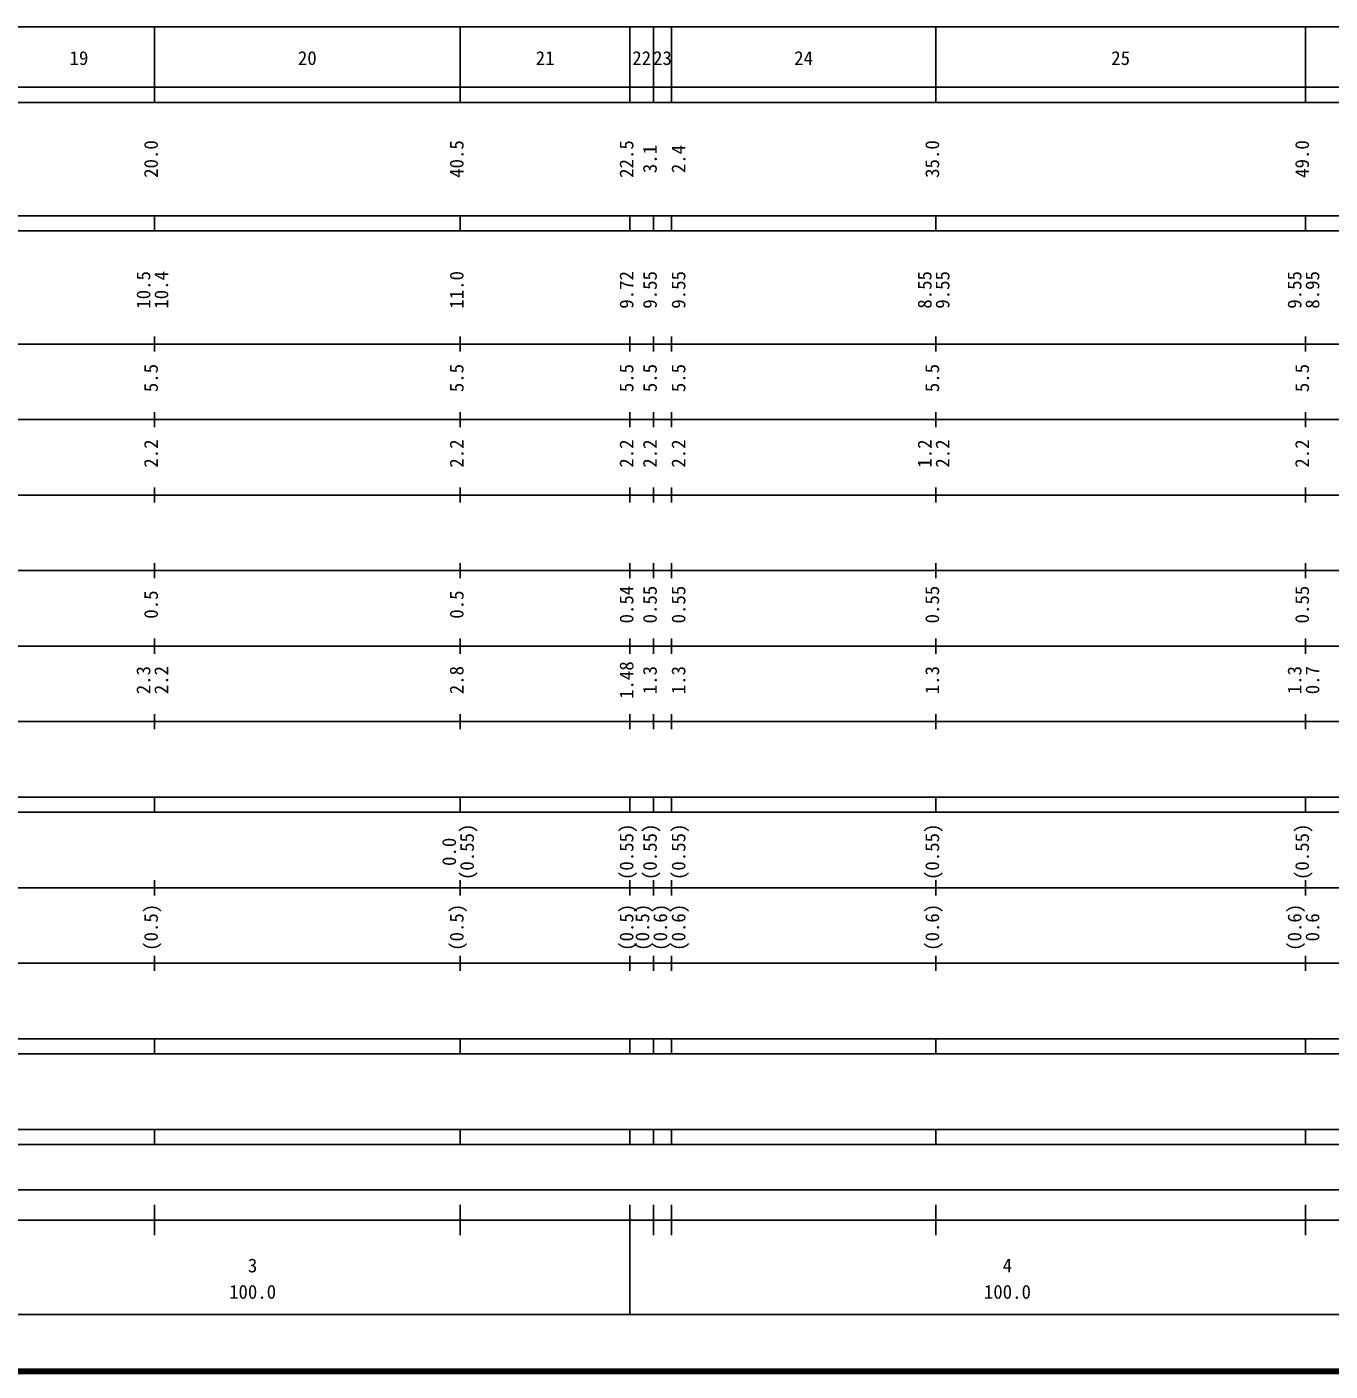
# Model space of a CAD drawing. Units: millimetres on the paper, enlarged 1000 times. Extents: x 40000 to 680000, y 20000 to 380000.
# Drawn here: x 288098 to 460754, y 20000 to 198000 of the extents above; entities that cross this region are included whole.
import ezdxf
from ezdxf.enums import TextEntityAlignment as Align

# ---------------------------------------------------------------- set-up
doc = ezdxf.new("R2010")
doc.units = ezdxf.units.MM
doc.header["$LTSCALE"] = 1000
doc.layers.add('M-TTL', color=2, linetype='Continuous', lineweight=140)
doc.layers.add('M-TTL-BAND', color=7, linetype='Continuous', lineweight=25)
doc.styles.add('ＭＳ ゴシック', font='')
doc.styles.get('ＭＳ ゴシック').set_extended_font_data('MS Gothic')

msp = doc.modelspace()

# ---------------------------------------------------------------- linework, layer by layer
at = {"layer": 'M-TTL'}
msp.add_line((40000, 20000), (680000, 20000), dxfattribs=at)
at = {"layer": 'M-TTL-BAND'}
for p, q in [((68000, 198000), (579000, 198000)), ((305000, 188000), (305000, 198000)), ((345500, 188000), (345500, 198000)), ((368000, 188000), (368000, 198000)), ((371100, 188000), (371100, 198000)), ((373500, 188000), (373500, 198000)), ((408500, 188000), (408500, 198000)), ((457500, 188000), (457500, 198000)), ((40000, 190000), (579000, 190000)), ((40000, 188000), (579000, 188000)), ((40000, 173000), (579000, 173000)), ((305000, 171000), (305000, 173000)), ((345500, 171000), (345500, 173000)), ((368000, 171000), (368000, 173000)), ((371100, 171000), (371100, 173000)), ((373500, 171000), (373500, 173000)), ((408500, 171000), (408500, 173000)), ((457500, 171000), (457500, 173000)), ((40000, 171000), (579000, 171000)), ((305000, 155000), (305000, 157000)), ((345500, 155000), (345500, 157000)), ((368000, 155000), (368000, 157000)), ((371100, 155000), (371100, 157000)), ((373500, 155000), (373500, 157000)), ((408500, 155000), (408500, 157000)), ((457500, 155000), (457500, 157000)), ((40000, 156000), (579000, 156000)), ((46000, 146000), (579000, 146000)), ((305000, 145000), (305000, 147000)), ((345500, 145000), (345500, 147000)), ((368000, 145000), (368000, 147000)), ((371100, 145000), (371100, 147000)), ((373500, 145000), (373500, 147000)), ((408500, 145000), (408500, 147000)), ((457500, 145000), (457500, 147000)), ((52000, 136000), (579000, 136000)), ((305000, 135000), (305000, 137000)), ((345500, 135000), (345500, 137000)), ((368000, 135000), (368000, 137000)), ((371100, 135000), (371100, 137000)), ((373500, 135000), (373500, 137000)), ((408500, 135000), (408500, 137000)), ((457500, 135000), (457500, 137000)), ((305000, 125000), (305000, 127000)), ((345500, 125000), (345500, 127000)), ((368000, 125000), (368000, 127000)), ((371100, 125000), (371100, 127000)), ((373500, 125000), (373500, 127000)), ((408500, 125000), (408500, 127000)), ((457500, 125000), (457500, 127000)), ((46000, 126000), (579000, 126000)), ((52000, 116000), (579000, 116000)), ((305000, 115000), (305000, 117000)), ((345500, 115000), (345500, 117000)), ((368000, 115000), (368000, 117000)), ((371100, 115000), (371100, 117000)), ((373500, 115000), (373500, 117000)), ((408500, 115000), (408500, 117000)), ((457500, 115000), (457500, 117000)), ((305000, 105000), (305000, 107000)), ((345500, 105000), (345500, 107000)), ((368000, 105000), (368000, 107000)), ((371100, 105000), (371100, 107000)), ((373500, 105000), (373500, 107000)), ((408500, 105000), (408500, 107000)), ((457500, 105000), (457500, 107000)), ((46000, 106000), (579000, 106000)), ((40000, 96000), (579000, 96000)), ((305000, 94000), (305000, 96000)), ((345500, 94000), (345500, 96000)), ((368000, 94000), (368000, 96000)), ((371100, 94000), (371100, 96000)), ((373500, 94000), (373500, 96000)), ((408500, 94000), (408500, 96000)), ((457500, 94000), (457500, 96000)), ((40000, 94000), (579000, 94000)), ((49000, 84000), (579000, 84000)), ((305000, 83000), (305000, 85000)), ((345500, 83000), (345500, 85000)), ((368000, 83000), (368000, 85000)), ((371100, 83000), (371100, 85000)), ((373500, 83000), (373500, 85000)), ((408500, 83000), (408500, 85000)), ((457500, 83000), (457500, 85000)), ((305000, 73000), (305000, 75000)), ((345500, 73000), (345500, 75000)), ((368000, 73000), (368000, 75000)), ((371100, 73000), (371100, 75000)), ((373500, 73000), (373500, 75000)), ((408500, 73000), (408500, 75000)), ((457500, 73000), (457500, 75000)), ((40000, 74000), (579000, 74000)), ((40000, 64000), (579000, 64000)), ((305000, 62000), (305000, 64000)), ((345500, 62000), (345500, 64000)), ((368000, 62000), (368000, 64000)), ((371100, 62000), (371100, 64000)), ((373500, 62000), (373500, 64000)), ((408500, 62000), (408500, 64000)), ((457500, 62000), (457500, 64000)), ((40000, 62000), (579000, 62000)), ((40000, 52000), (579000, 52000)), ((305000, 50000), (305000, 52000)), ((345500, 50000), (345500, 52000)), ((368000, 50000), (368000, 52000)), ((371100, 50000), (371100, 52000)), ((373500, 50000), (373500, 52000)), ((408500, 50000), (408500, 52000)), ((457500, 50000), (457500, 52000)), ((40000, 50000), (579000, 50000)), ((71000, 44000), (565000, 44000)), ((305000, 38000), (305000, 42000)), ((345500, 38000), (345500, 42000)), ((368000, 27500), (368000, 42000)), ((371100, 38000), (371100, 42000)), ((373500, 38000), (373500, 42000)), ((408500, 38000), (408500, 42000)), ((457500, 38000), (457500, 42000)), ((40000, 40000), (579000, 40000)), ((68000, 27500), (579000, 27500))]:
    msp.add_line(p, q, dxfattribs=at)

# ---------------------------------------------------------------- texts
at = {"layer": 'M-TTL-BAND', "style": 'ＭＳ ゴシック'}
for s, p in [('19', (295000, 192405)), ('20', (325250, 192405)), ('21', (356750, 192405)), ('22', (369550, 192405)), ('23', (372300, 192405)), ('24', (391000, 192405)), ('25', (433000, 192405)), ('3', (318000, 32523)), ('4', (418000, 32523)), ('100.0', (318000, 29033)), ('100.0', (418000, 29033))]:
    msp.add_text(s, height=1833, dxfattribs=at).set_placement(p, align=Align.BOTTOM_CENTER)
for s, p in [('20.0', (306000, 180500)), ('40.5', (346500, 180500)), ('22.5', (369000, 180500)), ('3.1', (372100, 180500)), ('2.4', (375888, 180500)), ('35.0', (409500, 180500)), ('49.0', (458500, 180500)), ('10.4', (307370, 163174)), ('9.72', (369000, 163174)), ('10.5', (305000, 163174)), ('11.0', (346500, 163174)), ('9.55', (372100, 163174)), ('9.55', (375888, 163174)), ('8.55', (408500, 163174)), ('9.55', (410870, 163174)), ('9.55', (457500, 163174)), ('8.95', (459870, 163174)), ('5.5', (306000, 151500)), ('5.5', (346500, 151500)), ('5.5', (369000, 151500)), ('5.5', (372100, 151500)), ('5.5', (375888, 151500)), ('5.5', (409500, 151500)), ('5.5', (458500, 151500)), ('2.2', (306000, 141500)), ('2.2', (346500, 141500)), ('2.2', (369000, 141500)), ('2.2', (372100, 141500)), ('2.2', (375888, 141500)), ('1.2', (408500, 141500)), ('2.2', (410870, 141500)), ('2.2', (458500, 141500)), ('0.5', (306000, 121500)), ('0.5', (346500, 121500)), ('0.54', (369000, 121500)), ('0.55', (372100, 121500)), ('0.55', (375888, 121500)), ('0.55', (409500, 121500)), ('0.55', (458500, 121500)), ('2.3', (305000, 111500)), ('2.2', (307370, 111500)), ('2.8', (346500, 111500)), ('1.48', (369000, 111500)), ('1.3', (372100, 111500)), ('1.3', (375888, 111500)), ('1.3', (409500, 111500)), ('1.3', (457500, 111500)), ('0.7', (459870, 111500)), ('(0.55)', (347870, 88764)), ('(0.55)', (369000, 88764)), ('(0.55)', (372100, 88764)), ('(0.55)', (375888, 88764)), ('(0.55)', (409500, 88764)), ('(0.55)', (458500, 88764)), ('0.0', (345500, 88764)), ('(0.5)', (306000, 78764)), ('(0.5)', (346500, 78764)), ('(0.5)', (369000, 78764)), ('(0.5)', (371100, 78764)), ('(0.6)', (373470, 78764)), ('(0.6)', (375888, 78764)), ('(0.6)', (409500, 78764)), ('(0.6)', (457500, 78764)), ('0.6', (459870, 78764))]:
    msp.add_text(s, height=1833, rotation=90, dxfattribs=at).set_placement(p, align=Align.BOTTOM_CENTER)

doc.saveas('drawing.dxf')
